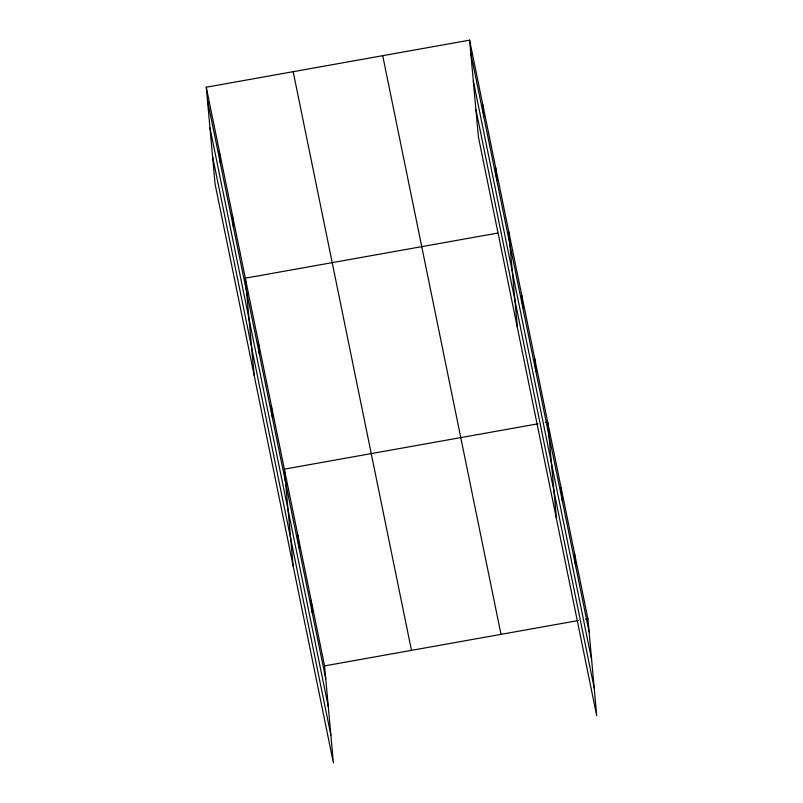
<?xml version="1.0" encoding="UTF-8"?>
<svg xmlns="http://www.w3.org/2000/svg" width="803" height="803" viewBox="0 0 803 803"><rect width="100%" height="100%" fill="white"/><g stroke="black" fill="none" stroke-linecap="round" stroke-linejoin="round"><path stroke-width="1.2" d="M206.271 87.216L324.573 665.888L333.396 762.85L215.094 184.188L206.271 87.216L469.604 40.15L587.906 618.812L596.729 715.784L478.427 137.112L469.604 40.15M497.78 233.051L245.306 278.179L254.129 375.142M538.03 423.793L284.352 469.143L293.175 566.105M545.267 422.498L547.686 422.067L556.509 519.039M324.573 665.888L578.25 620.538M585.497 619.243L587.906 618.812M470.789 53.169L589.091 631.831M473.308 80.872L591.61 659.534M475.908 109.409L594.21 688.081M382.7 55.678L501.002 634.35M293.165 71.688L411.467 650.35M207.455 100.234L325.757 678.896M209.974 127.938L328.276 706.6M212.574 156.485L330.876 735.146M574.496 553.237L575.681 566.245M561.096 487.652L562.281 500.67M534.668 358.419L535.852 371.428M521.659 294.761L522.843 307.78M508.64 231.113L517.473 328.076M495.632 167.456L496.816 180.474M482.623 103.808L483.807 116.816M311.162 600.303L312.347 613.321M297.752 534.718L298.937 547.736M271.334 405.485L272.518 418.504M258.325 341.827L259.51 354.846M232.298 214.521L233.482 227.54M219.279 150.874L220.464 163.892"/></g></svg>
